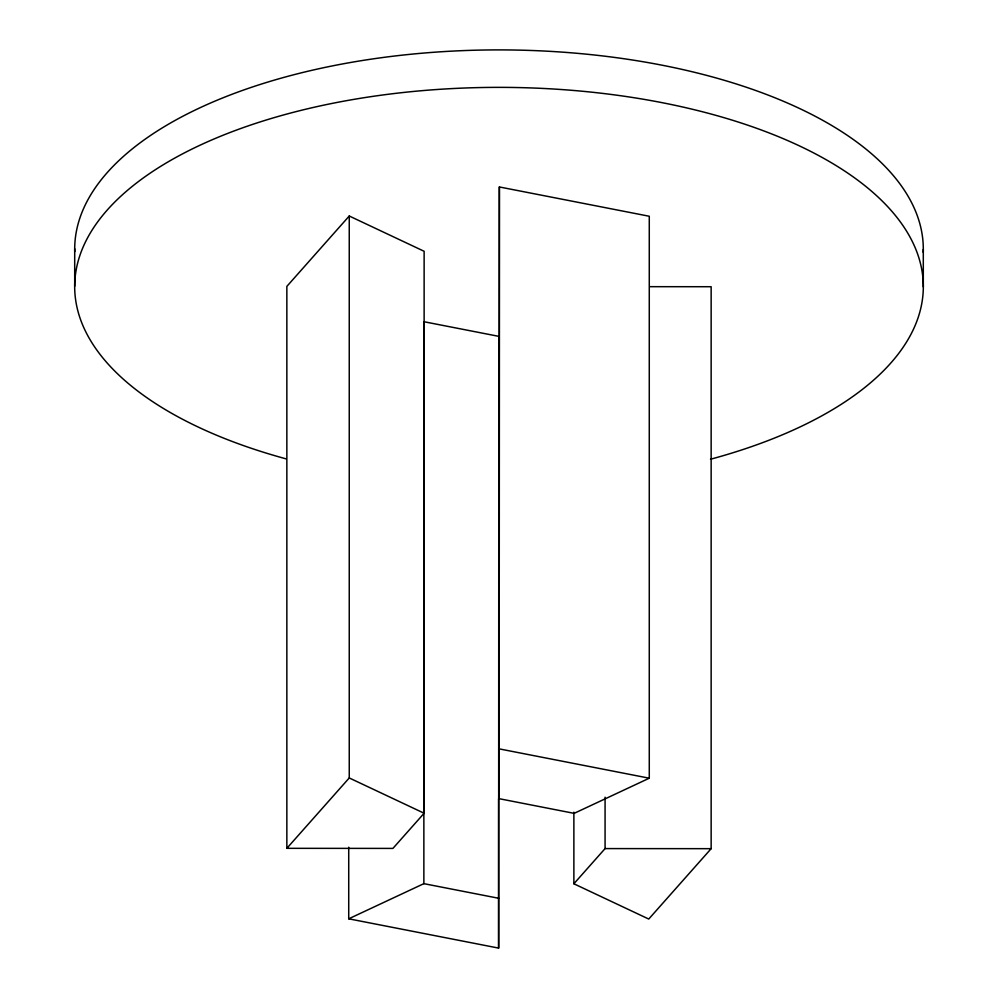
<?xml version="1.0" encoding="UTF-8"?>
<svg xmlns="http://www.w3.org/2000/svg" width="998" height="998" viewBox="0 0 998 998"><rect width="100%" height="100%" fill="white"/><g stroke="black" fill="none" stroke-linecap="round" stroke-linejoin="round"><path stroke-width="1.5" d="M499.374 186.963L499.187 798.699L574.137 813.358L649.274 778.203L649.274 216.254L499.374 186.963L499.187 798.699M348.726 918.809L498.626 948.1L498.813 336.351L423.863 321.705L423.863 883.654L348.726 918.809L348.726 847.202M349.25 216.005L286.85 286.389L286.85 848.325L392.925 848.412L424.125 813.233L424.125 251.284L349.25 216.005L349.25 777.953L286.85 848.325M649.661 286.675L711.15 286.725L711.15 848.674L648.75 919.046L573.875 883.779L605.075 848.587L605.075 797.215M605.075 848.587L711.15 848.674M499.374 748.912L649.274 778.203M423.863 883.654L498.813 898.3M349.25 777.953L424.125 813.233M923.3 249.438L923.3 286.9M573.875 812.172L573.875 883.779M498.626 798.662L498.626 948.1M74.7 248.752L74.7 286.214M74.738 251.696A424.3 199.188 0 0 1 499.736 49.9A424.3 199.188 0 0 1 923.237 252.394M286.214 458.893A424.3 199.188 0 0 1 174.45 158.245A424.3 199.188 0 0 1 824.51 158.782A424.3 199.188 0 0 1 710.501 459.242"/></g></svg>
